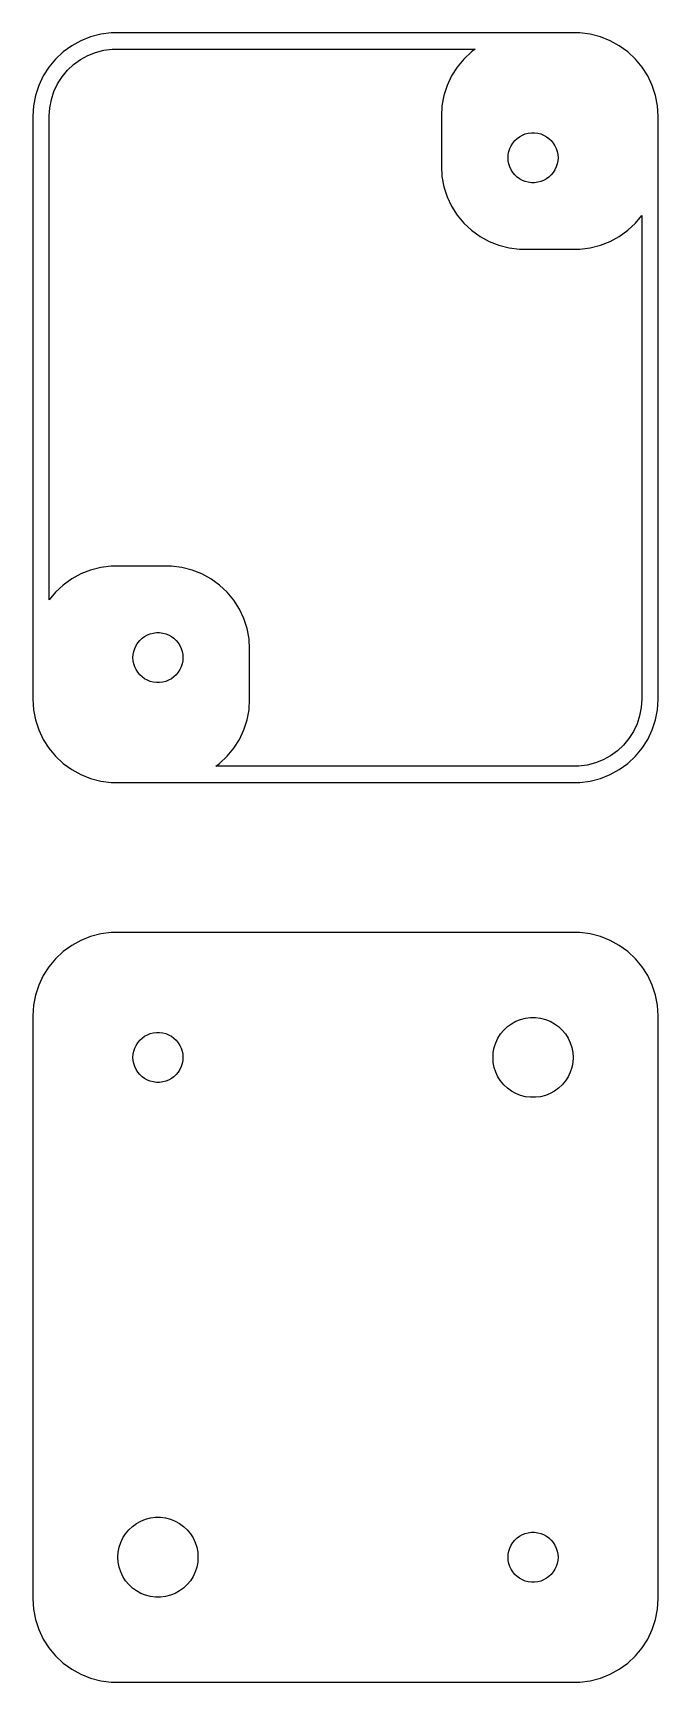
# Model space of a CAD drawing. Header units: metres. Extents: x -19 to 19, y 194 to 454.
# Drawn here: x -18.8 to 18.8, y 193.5 to 292.5 of the extents above; entities that cross this region are included whole.
import ezdxf

# ---------------------------------------------------------------- set-up
doc = ezdxf.new("R2010")
doc.units = ezdxf.units.M

msp = doc.modelspace()

# ---------------------------------------------------------------- linework, layer by layer
for p, q in [((-15.8789, 292.024), (-16.4291, 291.722)), ((-15.2951, 292.255), (-15.8789, 292.024)), ((-14.6869, 292.411), (-15.2951, 292.255)), ((-14.0639, 292.49), (-14.6869, 292.411)), ((14.0639, 292.49), (-14.0639, 292.49)), ((14.6869, 292.411), (14.0639, 292.49)), ((15.2951, 292.255), (14.6869, 292.411)), ((15.8789, 292.024), (15.2951, 292.255)), ((16.4291, 291.722), (15.8789, 292.024)), ((-16.9371, 291.353), (-17.3948, 290.923)), ((-16.4291, 291.722), (-16.9371, 291.353)), ((-15.9053, 290.896), (-15.4626, 291.14)), ((-15.4626, 291.14), (-14.993, 291.326)), ((-14.993, 291.326), (-14.5037, 291.451)), ((-14.5037, 291.451), (-14.0026, 291.514)), ((-14.0026, 291.514), (7.78568, 291.514)), ((7.56287, 291.353), (7.10515, 290.923)), ((7.78568, 291.514), (7.56287, 291.353)), ((16.9371, 291.353), (16.4291, 291.722)), ((17.3948, 290.923), (16.9371, 291.353)), ((-17.7951, 290.439), (-18.1315, 289.909)), ((-17.3948, 290.923), (-17.7951, 290.439)), ((-17.0042, 289.864), (-16.6822, 290.254)), ((-16.6822, 290.254), (-16.3139, 290.599)), ((-16.3139, 290.599), (-15.9053, 290.896)), ((6.70491, 290.439), (6.36845, 289.909)), ((7.10515, 290.923), (6.70491, 290.439)), ((17.7951, 290.439), (17.3948, 290.923)), ((18.1315, 289.909), (17.7951, 290.439)), ((-18.3989, 289.341), (-18.5929, 288.743)), ((-18.1315, 289.909), (-18.3989, 289.341)), ((-17.4899, 288.981), (-17.2748, 289.438)), ((-17.2748, 289.438), (-17.0042, 289.864)), ((6.1011, 289.341), (5.90707, 288.743)), ((6.36845, 289.909), (6.1011, 289.341)), ((18.3989, 289.341), (18.1315, 289.909)), ((18.5929, 288.743), (18.3989, 289.341)), ((-18.7106, 288.127), (-18.75, 287.5)), ((-18.5929, 288.743), (-18.7106, 288.127)), ((-17.7407, 288.004), (-17.646, 288.5)), ((-17.646, 288.5), (-17.4899, 288.981)), ((5.78941, 288.127), (5.75, 287.5)), ((5.90707, 288.743), (5.78941, 288.127)), ((18.7106, 288.127), (18.5929, 288.743)), ((18.75, 287.5), (18.7106, 288.127)), ((-18.75, 287.5), (-18.75, 252.5)), ((-17.7724, 287.5), (-17.7407, 288.004)), ((-17.7724, 258.466), (-17.7724, 287.5)), ((5.75, 287.5), (5.75, 284.5)), ((18.75, 252.5), (18.75, 287.5)), ((10.1565, 286.027), (10.2939, 286.156)), ((10.2939, 286.156), (10.4463, 286.266)), ((10.4463, 286.266), (10.6113, 286.357)), ((10.6113, 286.357), (10.7865, 286.427)), ((10.7865, 286.427), (10.9689, 286.473)), ((10.9689, 286.473), (11.1558, 286.497)), ((11.1558, 286.497), (11.3442, 286.497)), ((11.3442, 286.497), (11.5311, 286.473)), ((11.5311, 286.473), (11.7135, 286.427)), ((11.7135, 286.427), (11.8887, 286.357)), ((11.8887, 286.357), (12.0537, 286.266)), ((12.0537, 286.266), (12.2061, 286.156)), ((12.2061, 286.156), (12.3434, 286.027)), ((9.75, 285), (9.76183, 285.188)), ((9.76183, 285.188), (9.79712, 285.373)), ((9.79712, 285.373), (9.85533, 285.552)), ((9.85533, 285.552), (9.93553, 285.723)), ((9.93553, 285.723), (10.0365, 285.882)), ((10.0365, 285.882), (10.1565, 286.027)), ((12.3434, 286.027), (12.4635, 285.882)), ((12.4635, 285.882), (12.5645, 285.723)), ((12.5645, 285.723), (12.6447, 285.552)), ((12.6447, 285.552), (12.7029, 285.373)), ((12.7029, 285.373), (12.7382, 285.188)), ((12.7382, 285.188), (12.75, 285)), ((5.75, 284.5), (5.78941, 283.873)), ((9.76183, 284.812), (9.75, 285)), ((9.79712, 284.627), (9.76183, 284.812)), ((9.85533, 284.448), (9.79712, 284.627)), ((9.93553, 284.277), (9.85533, 284.448)), ((10.0365, 284.118), (9.93553, 284.277)), ((10.1565, 283.973), (10.0365, 284.118)), ((12.4635, 284.118), (12.3434, 283.973)), ((12.5645, 284.277), (12.4635, 284.118)), ((12.6447, 284.448), (12.5645, 284.277)), ((12.7029, 284.627), (12.6447, 284.448)), ((12.7382, 284.812), (12.7029, 284.627)), ((12.75, 285), (12.7382, 284.812)), ((5.78941, 283.873), (5.90707, 283.257)), ((5.90707, 283.257), (6.1011, 282.659)), ((10.2939, 283.844), (10.1565, 283.973)), ((10.4463, 283.734), (10.2939, 283.844)), ((10.6113, 283.643), (10.4463, 283.734)), ((10.7865, 283.573), (10.6113, 283.643)), ((10.9689, 283.527), (10.7865, 283.573)), ((11.1558, 283.503), (10.9689, 283.527)), ((11.3442, 283.503), (11.1558, 283.503)), ((11.5311, 283.527), (11.3442, 283.503)), ((11.7135, 283.573), (11.5311, 283.527)), ((11.8887, 283.643), (11.7135, 283.573)), ((12.0537, 283.734), (11.8887, 283.643)), ((12.2061, 283.844), (12.0537, 283.734)), ((12.3434, 283.973), (12.2061, 283.844)), ((6.1011, 282.659), (6.36845, 282.091)), ((6.36845, 282.091), (6.70491, 281.561)), ((6.70491, 281.561), (7.10515, 281.077)), ((17.3948, 281.077), (17.7724, 281.534)), ((17.7724, 281.534), (17.7724, 252.5)), ((7.10515, 281.077), (7.56287, 280.647)), ((7.56287, 280.647), (8.07086, 280.278)), ((8.07086, 280.278), (8.62109, 279.976)), ((15.8789, 279.976), (16.4291, 280.278)), ((16.4291, 280.278), (16.9371, 280.647)), ((16.9371, 280.647), (17.3948, 281.077)), ((8.62109, 279.976), (9.20491, 279.745)), ((9.20491, 279.745), (9.81308, 279.589)), ((9.81308, 279.589), (10.436, 279.51)), ((10.436, 279.51), (14.0639, 279.51)), ((14.0639, 279.51), (14.6869, 279.589)), ((14.6869, 279.589), (15.2951, 279.745)), ((15.2951, 279.745), (15.8789, 279.976)), ((-14.6869, 260.411), (-15.2951, 260.255)), ((-14.0639, 260.49), (-14.6869, 260.411)), ((-10.436, 260.49), (-14.0639, 260.49)), ((-9.81308, 260.411), (-10.436, 260.49)), ((-9.20491, 260.255), (-9.81308, 260.411)), ((-16.9371, 259.353), (-17.3948, 258.923)), ((-16.4291, 259.722), (-16.9371, 259.353)), ((-15.8789, 260.024), (-16.4291, 259.722)), ((-15.2951, 260.255), (-15.8789, 260.024)), ((-8.62109, 260.024), (-9.20491, 260.255)), ((-8.07086, 259.722), (-8.62109, 260.024)), ((-7.56287, 259.353), (-8.07086, 259.722)), ((-7.10515, 258.923), (-7.56287, 259.353)), ((-17.3948, 258.923), (-17.7724, 258.466)), ((-6.70491, 258.439), (-7.10515, 258.923)), ((-6.36845, 257.909), (-6.70491, 258.439)), ((-6.1011, 257.341), (-6.36845, 257.909)), ((-11.8887, 256.357), (-11.7135, 256.427)), ((-11.7135, 256.427), (-11.5311, 256.473)), ((-11.5311, 256.473), (-11.3442, 256.497)), ((-11.3442, 256.497), (-11.1558, 256.497)), ((-11.1558, 256.497), (-10.9689, 256.473)), ((-10.9689, 256.473), (-10.7865, 256.427)), ((-10.7865, 256.427), (-10.6113, 256.357)), ((-5.90707, 256.743), (-6.1011, 257.341)), ((-5.78941, 256.127), (-5.90707, 256.743)), ((-12.7382, 255.188), (-12.7029, 255.373)), ((-12.7029, 255.373), (-12.6447, 255.552)), ((-12.6447, 255.552), (-12.5645, 255.723)), ((-12.5645, 255.723), (-12.4635, 255.882)), ((-12.4635, 255.882), (-12.3434, 256.027)), ((-12.3434, 256.027), (-12.2061, 256.156)), ((-12.2061, 256.156), (-12.0537, 256.266)), ((-12.0537, 256.266), (-11.8887, 256.357)), ((-10.6113, 256.357), (-10.4463, 256.266)), ((-10.4463, 256.266), (-10.2939, 256.156)), ((-10.2939, 256.156), (-10.1565, 256.027)), ((-10.1565, 256.027), (-10.0365, 255.882)), ((-10.0365, 255.882), (-9.93553, 255.723)), ((-9.93553, 255.723), (-9.85533, 255.552)), ((-9.85533, 255.552), (-9.79712, 255.373)), ((-9.79712, 255.373), (-9.76183, 255.188)), ((-5.75, 255.5), (-5.78941, 256.127)), ((-5.75, 252.5), (-5.75, 255.5)), ((-12.75, 255), (-12.7382, 255.188)), ((-12.7382, 254.812), (-12.75, 255)), ((-12.7029, 254.627), (-12.7382, 254.812)), ((-12.6447, 254.448), (-12.7029, 254.627)), ((-12.5645, 254.277), (-12.6447, 254.448)), ((-9.85533, 254.448), (-9.93553, 254.277)), ((-9.79712, 254.627), (-9.85533, 254.448)), ((-9.76183, 254.812), (-9.79712, 254.627)), ((-9.76183, 255.188), (-9.75, 255)), ((-9.75, 255), (-9.76183, 254.812)), ((-12.4635, 254.118), (-12.5645, 254.277)), ((-12.3434, 253.973), (-12.4635, 254.118)), ((-12.2061, 253.844), (-12.3434, 253.973)), ((-12.0537, 253.734), (-12.2061, 253.844)), ((-11.8887, 253.643), (-12.0537, 253.734)), ((-11.7135, 253.573), (-11.8887, 253.643)), ((-11.5311, 253.527), (-11.7135, 253.573)), ((-11.3442, 253.503), (-11.5311, 253.527)), ((-11.1558, 253.503), (-11.3442, 253.503)), ((-10.9689, 253.527), (-11.1558, 253.503)), ((-10.7865, 253.573), (-10.9689, 253.527)), ((-10.6113, 253.643), (-10.7865, 253.573)), ((-10.4463, 253.734), (-10.6113, 253.643)), ((-10.2939, 253.844), (-10.4463, 253.734)), ((-10.1565, 253.973), (-10.2939, 253.844)), ((-10.0365, 254.118), (-10.1565, 253.973)), ((-9.93553, 254.277), (-10.0365, 254.118)), ((-18.75, 252.5), (-18.7106, 251.873)), ((-5.78941, 251.873), (-5.75, 252.5)), ((17.7724, 252.5), (17.7407, 251.996)), ((18.7106, 251.873), (18.75, 252.5)), ((-18.7106, 251.873), (-18.5929, 251.257)), ((-5.90707, 251.257), (-5.78941, 251.873)), ((17.646, 251.5), (17.4899, 251.019)), ((17.7407, 251.996), (17.646, 251.5)), ((18.5929, 251.257), (18.7106, 251.873)), ((-18.5929, 251.257), (-18.3989, 250.659)), ((-18.3989, 250.659), (-18.1315, 250.091)), ((-6.36845, 250.091), (-6.1011, 250.659)), ((-6.1011, 250.659), (-5.90707, 251.257)), ((17.2748, 250.562), (17.0042, 250.136)), ((17.4899, 251.019), (17.2748, 250.562)), ((18.1315, 250.091), (18.3989, 250.659)), ((18.3989, 250.659), (18.5929, 251.257)), ((-18.1315, 250.091), (-17.7951, 249.561)), ((-17.7951, 249.561), (-17.3948, 249.077)), ((-7.10515, 249.077), (-6.70491, 249.561)), ((-6.70491, 249.561), (-6.36845, 250.091)), ((16.6822, 249.746), (16.3139, 249.401)), ((17.0042, 250.136), (16.6822, 249.746)), ((17.3948, 249.077), (17.7951, 249.561)), ((17.7951, 249.561), (18.1315, 250.091)), ((-17.3948, 249.077), (-16.9371, 248.647)), ((-16.9371, 248.647), (-16.4291, 248.278)), ((-7.78568, 248.486), (-7.56287, 248.647)), ((14.0026, 248.486), (-7.78568, 248.486)), ((-7.56287, 248.647), (-7.10515, 249.077)), ((14.5037, 248.549), (14.0026, 248.486)), ((14.993, 248.674), (14.5037, 248.549)), ((15.4626, 248.86), (14.993, 248.674)), ((15.9053, 249.104), (15.4626, 248.86)), ((16.3139, 249.401), (15.9053, 249.104)), ((16.4291, 248.278), (16.9371, 248.647)), ((16.9371, 248.647), (17.3948, 249.077)), ((-16.4291, 248.278), (-15.8789, 247.976)), ((-15.8789, 247.976), (-15.2951, 247.745)), ((-15.2951, 247.745), (-14.6869, 247.589)), ((-14.6869, 247.589), (-14.0639, 247.51)), ((-14.0639, 247.51), (14.0639, 247.51)), ((14.0639, 247.51), (14.6869, 247.589)), ((14.6869, 247.589), (15.2951, 247.745)), ((15.2951, 247.745), (15.8789, 247.976)), ((15.8789, 247.976), (16.4291, 248.278)), ((-16.4291, 237.722), (-16.9371, 237.353)), ((-15.8789, 238.024), (-16.4291, 237.722)), ((-15.2951, 238.255), (-15.8789, 238.024)), ((-14.6869, 238.411), (-15.2951, 238.255)), ((-14.0639, 238.49), (-14.6869, 238.411)), ((14.0639, 238.49), (-14.0639, 238.49)), ((14.6869, 238.411), (14.0639, 238.49)), ((15.2951, 238.255), (14.6869, 238.411)), ((15.8789, 238.024), (15.2951, 238.255)), ((16.4291, 237.722), (15.8789, 238.024)), ((16.9371, 237.353), (16.4291, 237.722)), ((-17.3948, 236.923), (-17.7951, 236.439)), ((-16.9371, 237.353), (-17.3948, 236.923)), ((17.3948, 236.923), (16.9371, 237.353)), ((17.7951, 236.439), (17.3948, 236.923)), ((-18.1315, 235.909), (-18.3989, 235.341)), ((-17.7951, 236.439), (-18.1315, 235.909)), ((18.1315, 235.909), (17.7951, 236.439)), ((18.3989, 235.341), (18.1315, 235.909)), ((-18.5929, 234.743), (-18.7106, 234.127)), ((-18.3989, 235.341), (-18.5929, 234.743)), ((18.5929, 234.743), (18.3989, 235.341)), ((18.7106, 234.127), (18.5929, 234.743)), ((-18.7106, 234.127), (-18.75, 233.5)), ((18.75, 233.5), (18.7106, 234.127)), ((-18.75, 233.5), (-18.75, 198.5)), ((9.30835, 232.411), (9.50047, 232.643)), ((9.50047, 232.643), (9.72017, 232.849)), ((9.72017, 232.849), (9.964, 233.026)), ((9.964, 233.026), (10.2281, 233.172)), ((10.2281, 233.172), (10.5083, 233.283)), ((10.5083, 233.283), (10.8003, 233.357)), ((10.8003, 233.357), (11.0993, 233.395)), ((11.0993, 233.395), (11.4007, 233.395)), ((11.4007, 233.395), (11.6997, 233.357)), ((11.6997, 233.357), (11.9916, 233.283)), ((11.9916, 233.283), (12.2719, 233.172)), ((12.2719, 233.172), (12.536, 233.026)), ((12.536, 233.026), (12.7798, 232.849)), ((12.7798, 232.849), (12.9995, 232.643)), ((12.9995, 232.643), (13.1916, 232.411)), ((18.75, 198.5), (18.75, 233.5)), ((-12.6447, 231.552), (-12.5645, 231.723)), ((-12.5645, 231.723), (-12.4635, 231.882)), ((-12.4635, 231.882), (-12.3434, 232.027)), ((-12.3434, 232.027), (-12.2061, 232.156)), ((-12.2061, 232.156), (-12.0537, 232.266)), ((-12.0537, 232.266), (-11.8887, 232.357)), ((-11.8887, 232.357), (-11.7135, 232.427)), ((-11.7135, 232.427), (-11.5311, 232.473)), ((-11.5311, 232.473), (-11.3442, 232.497)), ((-11.3442, 232.497), (-11.1558, 232.497)), ((-11.1558, 232.497), (-10.9689, 232.473)), ((-10.9689, 232.473), (-10.7865, 232.427)), ((-10.7865, 232.427), (-10.6113, 232.357)), ((-10.6113, 232.357), (-10.4463, 232.266)), ((-10.4463, 232.266), (-10.2939, 232.156)), ((-10.2939, 232.156), (-10.1565, 232.027)), ((-10.1565, 232.027), (-10.0365, 231.882)), ((-10.0365, 231.882), (-9.93553, 231.723)), ((-9.93553, 231.723), (-9.85533, 231.552)), ((8.9254, 231.597), (9.01852, 231.883)), ((9.01852, 231.883), (9.14685, 232.156)), ((9.14685, 232.156), (9.30835, 232.411)), ((13.1916, 232.411), (13.3531, 232.156)), ((13.3531, 232.156), (13.4815, 231.883)), ((13.4815, 231.883), (13.5746, 231.597)), ((-12.75, 231), (-12.7382, 231.188)), ((-12.7382, 230.812), (-12.75, 231)), ((-12.7382, 231.188), (-12.7029, 231.373)), ((-12.7029, 230.627), (-12.7382, 230.812)), ((-12.7029, 231.373), (-12.6447, 231.552)), ((-12.6447, 230.448), (-12.7029, 230.627)), ((-9.85533, 231.552), (-9.79712, 231.373)), ((-9.79712, 230.627), (-9.85533, 230.448)), ((-9.79712, 231.373), (-9.76183, 231.188)), ((-9.76183, 230.812), (-9.79712, 230.627)), ((-9.76183, 231.188), (-9.75, 231)), ((-9.75, 231), (-9.76183, 230.812)), ((8.84999, 231), (8.86891, 231.301)), ((8.86891, 230.699), (8.84999, 231)), ((8.86891, 231.301), (8.9254, 231.597)), ((8.9254, 230.403), (8.86891, 230.699)), ((13.5746, 231.597), (13.6311, 231.301)), ((13.6311, 230.699), (13.5746, 230.403)), ((13.6311, 231.301), (13.65, 231)), ((13.65, 231), (13.6311, 230.699)), ((-12.5645, 230.277), (-12.6447, 230.448)), ((-12.4635, 230.118), (-12.5645, 230.277)), ((-12.3434, 229.973), (-12.4635, 230.118)), ((-12.2061, 229.844), (-12.3434, 229.973)), ((-12.0537, 229.734), (-12.2061, 229.844)), ((-11.8887, 229.643), (-12.0537, 229.734)), ((-11.7135, 229.573), (-11.8887, 229.643)), ((-10.6113, 229.643), (-10.7865, 229.573)), ((-10.4463, 229.734), (-10.6113, 229.643)), ((-10.2939, 229.844), (-10.4463, 229.734)), ((-10.1565, 229.973), (-10.2939, 229.844)), ((-10.0365, 230.118), (-10.1565, 229.973)), ((-9.93553, 230.277), (-10.0365, 230.118)), ((-9.85533, 230.448), (-9.93553, 230.277)), ((9.01852, 230.117), (8.9254, 230.403)), ((9.14685, 229.844), (9.01852, 230.117)), ((9.30835, 229.589), (9.14685, 229.844)), ((13.3531, 229.844), (13.1916, 229.589)), ((13.4815, 230.117), (13.3531, 229.844)), ((13.5746, 230.403), (13.4815, 230.117)), ((-11.5311, 229.527), (-11.7135, 229.573)), ((-11.3442, 229.503), (-11.5311, 229.527)), ((-11.1558, 229.503), (-11.3442, 229.503)), ((-10.9689, 229.527), (-11.1558, 229.503)), ((-10.7865, 229.573), (-10.9689, 229.527)), ((9.50047, 229.357), (9.30835, 229.589)), ((9.72017, 229.151), (9.50047, 229.357)), ((9.964, 228.974), (9.72017, 229.151)), ((10.2281, 228.828), (9.964, 228.974)), ((10.5083, 228.717), (10.2281, 228.828)), ((10.8003, 228.643), (10.5083, 228.717)), ((11.9916, 228.717), (11.6997, 228.643)), ((12.2719, 228.828), (11.9916, 228.717)), ((12.536, 228.974), (12.2719, 228.828)), ((12.7798, 229.151), (12.536, 228.974)), ((12.9995, 229.357), (12.7798, 229.151)), ((13.1916, 229.589), (12.9995, 229.357)), ((11.0993, 228.605), (10.8003, 228.643)), ((11.4007, 228.605), (11.0993, 228.605)), ((11.6997, 228.643), (11.4007, 228.605)), ((-12.7798, 202.849), (-12.536, 203.026)), ((-12.536, 203.026), (-12.2719, 203.172)), ((-12.2719, 203.172), (-11.9916, 203.283)), ((-11.9916, 203.283), (-11.6997, 203.357)), ((-11.6997, 203.357), (-11.4007, 203.395)), ((-11.4007, 203.395), (-11.0993, 203.395)), ((-11.0993, 203.395), (-10.8003, 203.357)), ((-10.8003, 203.357), (-10.5083, 203.283)), ((-10.5083, 203.283), (-10.2281, 203.172)), ((-10.2281, 203.172), (-9.964, 203.026)), ((-9.964, 203.026), (-9.72017, 202.849)), ((-13.4815, 201.883), (-13.3531, 202.156)), ((-13.3531, 202.156), (-13.1916, 202.411)), ((-13.1916, 202.411), (-12.9995, 202.643)), ((-12.9995, 202.643), (-12.7798, 202.849)), ((-9.72017, 202.849), (-9.50047, 202.643)), ((-9.50047, 202.643), (-9.30835, 202.411)), ((-9.30835, 202.411), (-9.14685, 202.156)), ((-9.14685, 202.156), (-9.01852, 201.883)), ((10.0365, 201.882), (10.1565, 202.027)), ((10.1565, 202.027), (10.2939, 202.156)), ((10.2939, 202.156), (10.4463, 202.266)), ((10.4463, 202.266), (10.6113, 202.357)), ((10.6113, 202.357), (10.7865, 202.427)), ((10.7865, 202.427), (10.9689, 202.473)), ((10.9689, 202.473), (11.1558, 202.497)), ((11.1558, 202.497), (11.3442, 202.497)), ((11.3442, 202.497), (11.5311, 202.473)), ((11.5311, 202.473), (11.7135, 202.427)), ((11.7135, 202.427), (11.8887, 202.357)), ((11.8887, 202.357), (12.0537, 202.266)), ((12.0537, 202.266), (12.2061, 202.156)), ((12.2061, 202.156), (12.3434, 202.027)), ((12.3434, 202.027), (12.4635, 201.882)), ((-13.65, 201), (-13.6311, 201.301)), ((-13.6311, 200.699), (-13.65, 201)), ((-13.6311, 201.301), (-13.5746, 201.597)), ((-13.5746, 201.597), (-13.4815, 201.883)), ((-9.01852, 201.883), (-8.9254, 201.597)), ((-8.9254, 201.597), (-8.86891, 201.301)), ((-8.86891, 201.301), (-8.84999, 201)), ((-8.84999, 201), (-8.86891, 200.699)), ((9.75, 201), (9.76183, 201.188)), ((9.76183, 200.812), (9.75, 201)), ((9.76183, 201.188), (9.79712, 201.373)), ((9.79712, 201.373), (9.85533, 201.552)), ((9.85533, 201.552), (9.93553, 201.723)), ((9.93553, 201.723), (10.0365, 201.882)), ((12.4635, 201.882), (12.5645, 201.723)), ((12.5645, 201.723), (12.6447, 201.552)), ((12.6447, 201.552), (12.7029, 201.373)), ((12.7029, 201.373), (12.7382, 201.188)), ((12.7382, 201.188), (12.75, 201)), ((12.75, 201), (12.7382, 200.812)), ((-13.5746, 200.403), (-13.6311, 200.699)), ((-13.4815, 200.117), (-13.5746, 200.403)), ((-13.3531, 199.844), (-13.4815, 200.117)), ((-9.01852, 200.117), (-9.14685, 199.844)), ((-8.9254, 200.403), (-9.01852, 200.117)), ((-8.86891, 200.699), (-8.9254, 200.403)), ((9.79712, 200.627), (9.76183, 200.812)), ((9.85533, 200.448), (9.79712, 200.627)), ((9.93553, 200.277), (9.85533, 200.448)), ((10.0365, 200.118), (9.93553, 200.277)), ((10.1565, 199.973), (10.0365, 200.118)), ((10.2939, 199.844), (10.1565, 199.973)), ((12.3434, 199.973), (12.2061, 199.844)), ((12.4635, 200.118), (12.3434, 199.973)), ((12.5645, 200.277), (12.4635, 200.118)), ((12.6447, 200.448), (12.5645, 200.277)), ((12.7029, 200.627), (12.6447, 200.448)), ((12.7382, 200.812), (12.7029, 200.627)), ((-13.1916, 199.589), (-13.3531, 199.844)), ((-12.9995, 199.357), (-13.1916, 199.589)), ((-12.7798, 199.151), (-12.9995, 199.357)), ((-12.536, 198.974), (-12.7798, 199.151)), ((-12.2719, 198.828), (-12.536, 198.974)), ((-9.964, 198.974), (-10.2281, 198.828)), ((-9.72017, 199.151), (-9.964, 198.974)), ((-9.50047, 199.357), (-9.72017, 199.151)), ((-9.30835, 199.589), (-9.50047, 199.357)), ((-9.14685, 199.844), (-9.30835, 199.589)), ((10.4463, 199.734), (10.2939, 199.844)), ((10.6113, 199.643), (10.4463, 199.734)), ((10.7865, 199.573), (10.6113, 199.643)), ((10.9689, 199.527), (10.7865, 199.573)), ((11.1558, 199.503), (10.9689, 199.527)), ((11.3442, 199.503), (11.1558, 199.503)), ((11.5311, 199.527), (11.3442, 199.503)), ((11.7135, 199.573), (11.5311, 199.527)), ((11.8887, 199.643), (11.7135, 199.573)), ((12.0537, 199.734), (11.8887, 199.643)), ((12.2061, 199.844), (12.0537, 199.734)), ((-18.75, 198.5), (-18.7106, 197.873)), ((-11.9916, 198.717), (-12.2719, 198.828)), ((-11.6997, 198.643), (-11.9916, 198.717)), ((-11.4007, 198.605), (-11.6997, 198.643)), ((-11.0993, 198.605), (-11.4007, 198.605)), ((-10.8003, 198.643), (-11.0993, 198.605)), ((-10.5083, 198.717), (-10.8003, 198.643)), ((-10.2281, 198.828), (-10.5083, 198.717)), ((18.7106, 197.873), (18.75, 198.5)), ((-18.7106, 197.873), (-18.5929, 197.257)), ((-18.5929, 197.257), (-18.3989, 196.659)), ((18.3989, 196.659), (18.5929, 197.257)), ((18.5929, 197.257), (18.7106, 197.873)), ((-18.3989, 196.659), (-18.1315, 196.091)), ((-18.1315, 196.091), (-17.7951, 195.561)), ((17.7951, 195.561), (18.1315, 196.091)), ((18.1315, 196.091), (18.3989, 196.659)), ((-17.7951, 195.561), (-17.3948, 195.077)), ((-17.3948, 195.077), (-16.9371, 194.647)), ((16.9371, 194.647), (17.3948, 195.077)), ((17.3948, 195.077), (17.7951, 195.561)), ((-16.9371, 194.647), (-16.4291, 194.278)), ((-16.4291, 194.278), (-15.8789, 193.976)), ((15.8789, 193.976), (16.4291, 194.278)), ((16.4291, 194.278), (16.9371, 194.647)), ((-15.8789, 193.976), (-15.2951, 193.745)), ((-15.2951, 193.745), (-14.6869, 193.589)), ((-14.6869, 193.589), (-14.0639, 193.51)), ((-14.0639, 193.51), (14.0639, 193.51)), ((14.0639, 193.51), (14.6869, 193.589)), ((14.6869, 193.589), (15.2951, 193.745)), ((15.2951, 193.745), (15.8789, 193.976))]:
    msp.add_line(p, q)

doc.saveas('drawing.dxf')
